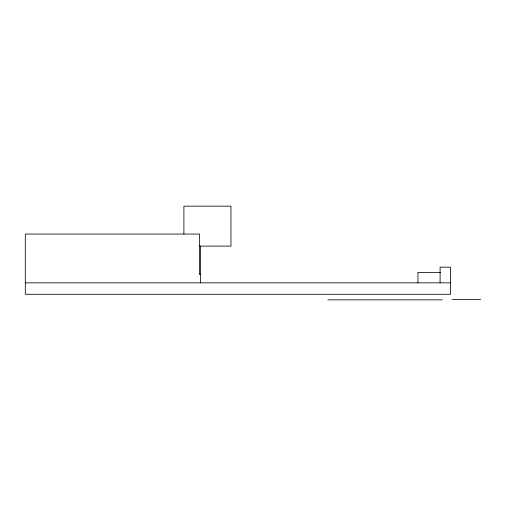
<?xml version="1.0" encoding="UTF-8"?>
<svg xmlns="http://www.w3.org/2000/svg" width="506" height="506" viewBox="0 0 506 506"><rect width="100%" height="100%" fill="white"/><g stroke="black" fill="none" stroke-linecap="round" stroke-linejoin="round"><path stroke-width="0.76" d="M199.579 246.106L230.951 246.106L230.951 206.163L183.899 206.163L183.899 234.05M440.46 272.392L417.95 272.392L417.95 282.848M199.579 274.138L200.452 274.138M25.3 282.848L450.549 282.848M452.111 299.432L480.7 299.432M327.907 299.837L442.269 299.837M440.093 282.848L440.093 267.162L450.549 267.162L450.549 294.283L25.3 294.283L25.3 234.05L199.579 234.05L199.579 274.271M200.452 246.106L200.452 282.848"/></g></svg>
